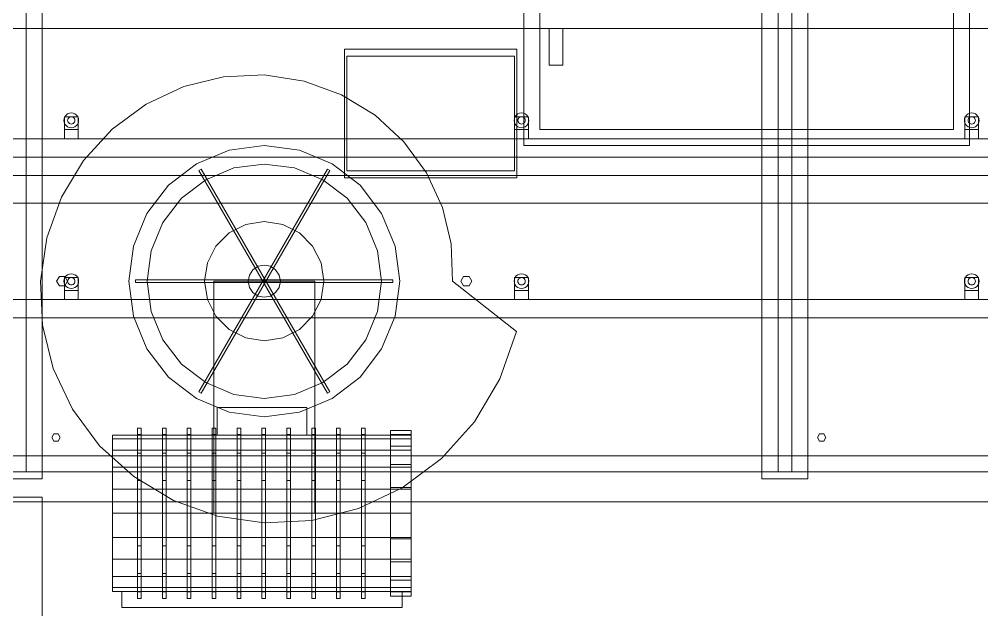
# Model space of a CAD drawing. Header units: millimetres. Extents: x -2500 to 58855, y -53268 to 6837.
# Drawn here: x 44384 to 46479, y 365 to 1650 of the extents above; entities that cross this region are included whole.
import ezdxf

# ---------------------------------------------------------------- set-up
doc = ezdxf.new("R2010")
doc.units = ezdxf.units.MM
doc.layers.add('lateral_secador', color=7, linetype='Continuous', lineweight=0)

msp = doc.modelspace()

# ---------------------------------------------------------------- linework, layer by layer
at = {"layer": 'lateral_secador'}
for p, q in [((44398.783, 2935), (44398.783, 665)), ((46035.449, 665), (46035.449, 2935)), ((46065.449, 2935), (46065.449, 665)), ((44433.783, 650), (44433.783, 2900)), ((46000.449, 2900), (46000.449, 650)), ((46100.449, 650), (46100.449, 2900)), ((45482.116, 2395), (45482.116, 1375)), ((46452.116, 1375), (46452.116, 2395)), ((45517.116, 2360), (45517.116, 1410)), ((46417.116, 1410), (46417.116, 2360)), ((38067.116, 1630), (57367.116, 1630)), ((45537.116, 1630), (45567.116, 1630)), ((45537.116, 1630), (45537.116, 1550)), ((45567.116, 1550), (45567.116, 1630)), ((45092.116, 1585), (45467.116, 1585)), ((45092.116, 1585), (45092.116, 1305)), ((45467.116, 1305), (45467.116, 1585)), ((45097.116, 1570), (45462.116, 1570)), ((45097.116, 1570), (45097.116, 1320)), ((45462.116, 1320), (45462.116, 1570)), ((45537.116, 1550), (45567.116, 1550)), ((44741.699, 1503.494), (44828.633, 1524.834)), ((44828.633, 1524.834), (44917.116, 1528.71)), ((44917.116, 1528.71), (45003.711, 1515.342)), ((45003.711, 1515.342), (45085.126, 1485.613)), ((44659.761, 1465.158), (44741.699, 1503.494)), ((45085.126, 1485.613), (45158.341, 1441.019)), ((44497.116, 1446), (44492.975, 1445.455)), ((44501.257, 1445.455), (44497.116, 1446)), ((44586.144, 1410.972), (44659.761, 1465.158)), ((45477.116, 1446), (45472.975, 1445.455)), ((45481.257, 1445.455), (45477.116, 1446)), ((46457.116, 1446), (46452.975, 1445.455)), ((46461.257, 1445.455), (46457.116, 1446)), ((44481.661, 1434.141), (44481.116, 1430)), ((44481.116, 1430), (44481.661, 1425.859)), ((44483.259, 1438), (44481.661, 1434.141)), ((44481.661, 1425.859), (44483.259, 1422)), ((44482.116, 1438), (44512.116, 1438)), ((44482.116, 1438), (44482.116, 1410)), ((44485.802, 1441.314), (44483.259, 1438)), ((44489.116, 1443.856), (44485.802, 1441.314)), ((44492.975, 1445.455), (44489.116, 1443.856)), ((44489.388, 1432.071), (44489.116, 1430)), ((44489.116, 1430), (44489.388, 1427.929)), ((44490.188, 1434), (44489.388, 1432.071)), ((44489.388, 1427.929), (44490.188, 1426)), ((44491.459, 1435.657), (44490.188, 1434)), ((44490.188, 1426), (44491.459, 1424.343)), ((44493.116, 1436.928), (44491.459, 1435.657)), ((44495.045, 1437.727), (44493.116, 1436.928)), ((44497.116, 1438), (44495.045, 1437.727)), ((44499.186, 1437.727), (44497.116, 1438)), ((44501.116, 1436.928), (44499.186, 1437.727)), ((44502.773, 1435.657), (44501.116, 1436.928)), ((44505.116, 1443.856), (44501.257, 1445.455)), ((44504.044, 1434), (44502.773, 1435.657)), ((44502.773, 1424.343), (44504.044, 1426)), ((44504.843, 1432.071), (44504.044, 1434)), ((44504.044, 1426), (44504.843, 1427.929)), ((44505.116, 1430), (44504.843, 1432.071)), ((44504.843, 1427.929), (44505.116, 1430)), ((44508.43, 1441.314), (44505.116, 1443.856)), ((44510.972, 1438), (44508.43, 1441.314)), ((44512.571, 1434.141), (44510.972, 1438)), ((44510.972, 1422), (44512.571, 1425.859)), ((44512.116, 1410), (44512.116, 1438)), ((44513.116, 1430), (44512.571, 1434.141)), ((44512.571, 1425.859), (44513.116, 1430)), ((45158.341, 1441.019), (45220.716, 1383.6)), ((45461.661, 1434.141), (45461.116, 1430)), ((45461.116, 1430), (45461.661, 1425.859)), ((45463.259, 1438), (45461.661, 1434.141)), ((45461.661, 1425.859), (45463.259, 1422)), ((45462.116, 1438), (45492.116, 1438)), ((45462.116, 1438), (45462.116, 1410)), ((45465.802, 1441.314), (45463.259, 1438)), ((45469.116, 1443.856), (45465.802, 1441.314)), ((45472.975, 1445.455), (45469.116, 1443.856)), ((45469.388, 1432.071), (45469.116, 1430)), ((45469.116, 1430), (45469.388, 1427.929)), ((45470.188, 1434), (45469.388, 1432.071)), ((45469.388, 1427.929), (45470.188, 1426)), ((45471.459, 1435.657), (45470.188, 1434)), ((45470.188, 1426), (45471.459, 1424.343)), ((45473.116, 1436.928), (45471.459, 1435.657)), ((45475.045, 1437.727), (45473.116, 1436.928)), ((45477.116, 1438), (45475.045, 1437.727)), ((45479.186, 1437.727), (45477.116, 1438)), ((45481.116, 1436.928), (45479.186, 1437.727)), ((45482.773, 1435.657), (45481.116, 1436.928)), ((45485.116, 1443.856), (45481.257, 1445.455)), ((45484.044, 1434), (45482.773, 1435.657)), ((45482.773, 1424.343), (45484.044, 1426)), ((45484.843, 1432.071), (45484.044, 1434)), ((45484.044, 1426), (45484.843, 1427.929)), ((45485.116, 1430), (45484.843, 1432.071)), ((45484.843, 1427.929), (45485.116, 1430)), ((45488.43, 1441.314), (45485.116, 1443.856)), ((45490.972, 1438), (45488.43, 1441.314)), ((45492.571, 1434.141), (45490.972, 1438)), ((45490.972, 1422), (45492.571, 1425.859)), ((45492.116, 1410), (45492.116, 1438)), ((45493.116, 1430), (45492.571, 1434.141)), ((45492.571, 1425.859), (45493.116, 1430)), ((46441.661, 1434.141), (46441.116, 1430)), ((46441.116, 1430), (46441.661, 1425.859)), ((46443.259, 1438), (46441.661, 1434.141)), ((46441.661, 1425.859), (46443.259, 1422)), ((46442.116, 1438), (46472.116, 1438)), ((46442.116, 1438), (46442.116, 1410)), ((46445.802, 1441.314), (46443.259, 1438)), ((46449.116, 1443.856), (46445.802, 1441.314)), ((46452.975, 1445.455), (46449.116, 1443.856)), ((46449.388, 1432.071), (46449.116, 1430)), ((46449.116, 1430), (46449.388, 1427.929)), ((46450.188, 1434), (46449.388, 1432.071)), ((46449.388, 1427.929), (46450.188, 1426)), ((46451.459, 1435.657), (46450.188, 1434)), ((46450.188, 1426), (46451.459, 1424.343)), ((46453.116, 1436.928), (46451.459, 1435.657)), ((46455.045, 1437.727), (46453.116, 1436.928)), ((46457.116, 1438), (46455.045, 1437.727)), ((46459.186, 1437.727), (46457.116, 1438)), ((46461.116, 1436.928), (46459.186, 1437.727)), ((46462.773, 1435.657), (46461.116, 1436.928)), ((46465.116, 1443.856), (46461.257, 1445.455)), ((46464.044, 1434), (46462.773, 1435.657)), ((46462.773, 1424.343), (46464.044, 1426)), ((46464.843, 1432.071), (46464.044, 1434)), ((46464.044, 1426), (46464.843, 1427.929)), ((46465.116, 1430), (46464.843, 1432.071)), ((46464.843, 1427.929), (46465.116, 1430)), ((46468.43, 1441.314), (46465.116, 1443.856)), ((46470.972, 1438), (46468.43, 1441.314)), ((46472.571, 1434.141), (46470.972, 1438)), ((46470.972, 1422), (46472.571, 1425.859)), ((46472.116, 1410), (46472.116, 1438)), ((46473.116, 1430), (46472.571, 1434.141)), ((46472.571, 1425.859), (46473.116, 1430)), ((44482.116, 1410), (44512.116, 1410)), ((44482.116, 1410), (44482.116, 1390)), ((44483.259, 1422), (44485.802, 1418.686)), ((44485.802, 1418.686), (44489.116, 1416.144)), ((44489.116, 1416.144), (44492.975, 1414.545)), ((44491.459, 1424.343), (44493.116, 1423.072)), ((44492.975, 1414.545), (44497.116, 1414)), ((44493.116, 1423.072), (44495.045, 1422.273)), ((44495.045, 1422.273), (44497.116, 1422)), ((44497.116, 1422), (44499.186, 1422.273)), ((44497.116, 1414), (44501.257, 1414.545)), ((44499.186, 1422.273), (44501.116, 1423.072)), ((44501.116, 1423.072), (44502.773, 1424.343)), ((44501.257, 1414.545), (44505.116, 1416.144)), ((44505.116, 1416.144), (44508.43, 1418.686)), ((44508.43, 1418.686), (44510.972, 1422)), ((44512.116, 1390), (44512.116, 1410)), ((44523.911, 1342.731), (44586.144, 1410.972)), ((45462.116, 1410), (45492.116, 1410)), ((45462.116, 1410), (45462.116, 1390)), ((45463.259, 1422), (45465.802, 1418.686)), ((45465.802, 1418.686), (45469.116, 1416.144)), ((45469.116, 1416.144), (45472.975, 1414.545)), ((45471.459, 1424.343), (45473.116, 1423.072)), ((45472.975, 1414.545), (45477.116, 1414)), ((45473.116, 1423.072), (45475.045, 1422.273)), ((45475.045, 1422.273), (45477.116, 1422)), ((45477.116, 1422), (45479.186, 1422.273)), ((45477.116, 1414), (45481.257, 1414.545)), ((45479.186, 1422.273), (45481.116, 1423.072)), ((45481.116, 1423.072), (45482.773, 1424.343)), ((45481.257, 1414.545), (45485.116, 1416.144)), ((45485.116, 1416.144), (45488.43, 1418.686)), ((45488.43, 1418.686), (45490.972, 1422)), ((45492.116, 1390), (45492.116, 1410)), ((45517.116, 1410), (46417.116, 1410)), ((46442.116, 1410), (46472.116, 1410)), ((46442.116, 1410), (46442.116, 1390)), ((46443.259, 1422), (46445.802, 1418.686)), ((46445.802, 1418.686), (46449.116, 1416.144)), ((46449.116, 1416.144), (46452.975, 1414.545)), ((46451.459, 1424.343), (46453.116, 1423.072)), ((46452.975, 1414.545), (46457.116, 1414)), ((46453.116, 1423.072), (46455.045, 1422.273)), ((46455.045, 1422.273), (46457.116, 1422)), ((46457.116, 1422), (46459.186, 1422.273)), ((46457.116, 1414), (46461.257, 1414.545)), ((46459.186, 1422.273), (46461.116, 1423.072)), ((46461.116, 1423.072), (46462.773, 1424.343)), ((46461.257, 1414.545), (46465.116, 1416.144)), ((46465.116, 1416.144), (46468.43, 1418.686)), ((46468.43, 1418.686), (46470.972, 1422)), ((46472.116, 1390), (46472.116, 1410)), ((38067.116, 1390), (57367.116, 1390)), ((44482.116, 1390), (44512.116, 1390)), ((45220.716, 1383.6), (45270.088, 1315.849)), ((45462.116, 1390), (45492.116, 1390)), ((46442.116, 1390), (46472.116, 1390)), ((44769.616, 1335.477), (44840.764, 1364.948)), ((44840.764, 1364.948), (44917.116, 1375)), ((44917.116, 1375), (44993.467, 1364.948)), ((44993.467, 1364.948), (45064.616, 1335.477)), ((45482.116, 1375), (46452.116, 1375)), ((38067.116, 1350), (57367.116, 1350)), ((44475.74, 1262.824), (44523.911, 1342.731)), ((44708.519, 1288.597), (44769.616, 1335.477)), ((44779.714, 1323.987), (44774.518, 1320.987)), ((44914.518, 1078.5), (44774.518, 1320.987)), ((44919.714, 1081.5), (44779.714, 1323.987)), ((44789.616, 1300.836), (44851.117, 1326.311)), ((44851.117, 1326.311), (44917.116, 1335)), ((44914.518, 1081.5), (45054.518, 1323.987)), ((44917.116, 1335), (44983.115, 1326.311)), ((44919.714, 1078.5), (45059.714, 1320.987)), ((44983.115, 1326.311), (45044.616, 1300.836)), ((45054.518, 1323.987), (45059.714, 1320.987)), ((45064.616, 1335.477), (45125.712, 1288.597)), ((45097.116, 1320), (45462.116, 1320)), ((37717.116, 1310), (57717.116, 1310)), ((44736.804, 1260.312), (44789.616, 1300.836)), ((45044.616, 1300.836), (45097.428, 1260.312)), ((45092.116, 1305), (45467.116, 1305)), ((45270.088, 1315.849), (45304.847, 1240.604)), ((44661.638, 1227.5), (44708.519, 1288.597)), ((45125.712, 1288.597), (45172.593, 1227.5)), ((44443.808, 1174.147), (44475.74, 1262.824)), ((44696.279, 1207.5), (44736.804, 1260.312)), ((45097.428, 1260.312), (45137.952, 1207.5)), ((37717.116, 1250), (57717.116, 1250)), ((45304.847, 1240.604), (45323.984, 1160.931)), ((44632.168, 1156.352), (44661.638, 1227.5)), ((45172.593, 1227.5), (45202.064, 1156.352)), ((44670.805, 1145.999), (44696.279, 1207.5)), ((44840.704, 1185.172), (44876.944, 1203.637)), ((44876.944, 1203.637), (44917.116, 1210)), ((44917.116, 1210), (44957.288, 1203.637)), ((44957.288, 1203.637), (44993.528, 1185.172)), ((45137.952, 1207.5), (45163.427, 1145.999)), ((44429.696, 1080), (44443.808, 1174.147)), ((44811.944, 1156.412), (44840.704, 1185.172)), ((44993.528, 1185.172), (45022.288, 1156.412)), ((44622.116, 1080), (44632.168, 1156.352)), ((44793.479, 1120.172), (44811.944, 1156.412)), ((45022.288, 1156.412), (45040.753, 1120.172)), ((45202.064, 1156.352), (45212.116, 1080)), ((45323.984, 1160.931), (45327.116, 1080)), ((44662.116, 1080), (44670.805, 1145.999)), ((45163.427, 1145.999), (45172.116, 1080)), ((44787.116, 1080), (44793.479, 1120.172)), ((44892.367, 1104.749), (44903.722, 1112.336)), ((44903.722, 1112.336), (44917.116, 1115)), ((44917.116, 1115), (44930.51, 1112.336)), ((44930.51, 1112.336), (44941.865, 1104.749)), ((45040.753, 1120.172), (45047.116, 1080)), ((44465.116, 1080), (44471.116, 1090.392)), ((44471.116, 1090.392), (44483.116, 1090.392)), ((44483.116, 1090.392), (44489.116, 1080)), ((44485.802, 1091.314), (44483.259, 1088)), ((44489.116, 1093.856), (44485.802, 1091.314)), ((44492.975, 1095.455), (44489.116, 1093.856)), ((44497.116, 1096), (44492.975, 1095.455)), ((44501.257, 1095.455), (44497.116, 1096)), ((44505.116, 1093.856), (44501.257, 1095.455)), ((44508.43, 1091.314), (44505.116, 1093.856)), ((44510.972, 1088), (44508.43, 1091.314)), ((44882.116, 1080), (44884.78, 1093.394)), ((44884.78, 1093.394), (44892.367, 1104.749)), ((44941.865, 1104.749), (44949.452, 1093.394)), ((44949.452, 1093.394), (44952.116, 1080)), ((45345.116, 1080), (45351.116, 1090.392)), ((45351.116, 1090.392), (45363.116, 1090.392)), ((45363.116, 1090.392), (45369.116, 1080)), ((45465.802, 1091.314), (45463.259, 1088)), ((45469.116, 1093.856), (45465.802, 1091.314)), ((45472.975, 1095.455), (45469.116, 1093.856)), ((45477.116, 1096), (45472.975, 1095.455)), ((45481.257, 1095.455), (45477.116, 1096)), ((45485.116, 1093.856), (45481.257, 1095.455)), ((45488.43, 1091.314), (45485.116, 1093.856)), ((45490.972, 1088), (45488.43, 1091.314)), ((46445.802, 1091.314), (46443.259, 1088)), ((46449.116, 1093.856), (46445.802, 1091.314)), ((46452.975, 1095.455), (46449.116, 1093.856)), ((46457.116, 1096), (46452.975, 1095.455)), ((46461.257, 1095.455), (46457.116, 1096)), ((46465.116, 1093.856), (46461.257, 1095.455)), ((46468.43, 1091.314), (46465.116, 1093.856)), ((46470.972, 1088), (46468.43, 1091.314)), ((44434.316, 983.965), (44429.696, 1080)), ((44471.116, 1069.608), (44465.116, 1080)), ((44483.116, 1069.608), (44471.116, 1069.608)), ((44481.661, 1084.141), (44481.116, 1080)), ((44481.116, 1080), (44481.661, 1075.859)), ((44483.259, 1088), (44481.661, 1084.141)), ((44481.661, 1075.859), (44483.259, 1072)), ((44482.116, 1088), (44512.116, 1088)), ((44482.116, 1088), (44482.116, 1060)), ((44489.116, 1080), (44483.116, 1069.608)), ((44483.259, 1072), (44485.802, 1068.686)), ((44485.802, 1068.686), (44489.116, 1066.144)), ((44489.388, 1082.071), (44489.116, 1080)), ((44489.116, 1080), (44489.388, 1077.929)), ((44490.188, 1084), (44489.388, 1082.071)), ((44489.388, 1077.929), (44490.188, 1076)), ((44491.459, 1085.657), (44490.188, 1084)), ((44490.188, 1076), (44491.459, 1074.343)), ((44493.116, 1086.928), (44491.459, 1085.657)), ((44491.459, 1074.343), (44493.116, 1073.072)), ((44495.045, 1087.727), (44493.116, 1086.928)), ((44493.116, 1073.072), (44495.045, 1072.273)), ((44497.116, 1088), (44495.045, 1087.727)), ((44495.045, 1072.273), (44497.116, 1072)), ((44499.186, 1087.727), (44497.116, 1088)), ((44497.116, 1072), (44499.186, 1072.273)), ((44501.116, 1086.928), (44499.186, 1087.727)), ((44499.186, 1072.273), (44501.116, 1073.072)), ((44502.773, 1085.657), (44501.116, 1086.928)), ((44501.116, 1073.072), (44502.773, 1074.343)), ((44504.044, 1084), (44502.773, 1085.657)), ((44502.773, 1074.343), (44504.044, 1076)), ((44504.843, 1082.071), (44504.044, 1084)), ((44504.044, 1076), (44504.843, 1077.929)), ((44505.116, 1080), (44504.843, 1082.071)), ((44504.843, 1077.929), (44505.116, 1080)), ((44505.116, 1066.144), (44508.43, 1068.686)), ((44508.43, 1068.686), (44510.972, 1072)), ((44512.571, 1084.141), (44510.972, 1088)), ((44510.972, 1072), (44512.571, 1075.859)), ((44512.116, 1060), (44512.116, 1088)), ((44513.116, 1080), (44512.571, 1084.141)), ((44512.571, 1075.859), (44513.116, 1080)), ((44632.168, 1003.648), (44622.116, 1080)), ((44637.116, 1083), (44637.116, 1077)), ((44917.116, 1083), (44637.116, 1083)), ((44917.116, 1077), (44637.116, 1077)), ((44670.805, 1014.001), (44662.116, 1080)), ((44914.518, 1081.5), (44774.518, 839.013)), ((44919.714, 1078.5), (44779.714, 836.013)), ((44793.479, 1039.828), (44787.116, 1080)), ((45027.116, 1080), (44807.116, 1080)), ((44807.116, 575), (44807.116, 1080)), ((44884.78, 1066.606), (44882.116, 1080)), ((44914.518, 1081.5), (44919.714, 1078.5)), ((44919.714, 1081.5), (44914.518, 1078.5)), ((44914.518, 1078.5), (45054.518, 836.013)), ((44917.116, 1083), (44917.116, 1077)), ((44917.116, 1083), (45197.116, 1083)), ((44917.116, 1077), (45197.116, 1077)), ((44919.714, 1081.5), (45059.714, 839.013)), ((44952.116, 1080), (44949.452, 1066.606)), ((45027.116, 1080), (45027.116, 575)), ((45047.116, 1080), (45040.753, 1039.828)), ((45172.116, 1080), (45163.427, 1014.001)), ((45197.116, 1083), (45197.116, 1077)), ((45212.116, 1080), (45202.064, 1003.648)), ((45327.116, 1080), (45466.356, 970.749)), ((45351.116, 1069.608), (45345.116, 1080)), ((45363.116, 1069.608), (45351.116, 1069.608)), ((45369.116, 1080), (45363.116, 1069.608)), ((45461.661, 1084.141), (45461.116, 1080)), ((45461.116, 1080), (45461.661, 1075.859)), ((45463.259, 1088), (45461.661, 1084.141)), ((45461.661, 1075.859), (45463.259, 1072)), ((45462.116, 1088), (45492.116, 1088)), ((45462.116, 1088), (45462.116, 1060)), ((45463.259, 1072), (45465.802, 1068.686)), ((45465.802, 1068.686), (45469.116, 1066.144)), ((45469.388, 1082.071), (45469.116, 1080)), ((45469.116, 1080), (45469.388, 1077.929)), ((45470.188, 1084), (45469.388, 1082.071)), ((45469.388, 1077.929), (45470.188, 1076)), ((45471.459, 1085.657), (45470.188, 1084)), ((45470.188, 1076), (45471.459, 1074.343)), ((45473.116, 1086.928), (45471.459, 1085.657)), ((45471.459, 1074.343), (45473.116, 1073.072)), ((45475.045, 1087.727), (45473.116, 1086.928)), ((45473.116, 1073.072), (45475.045, 1072.273)), ((45477.116, 1088), (45475.045, 1087.727)), ((45475.045, 1072.273), (45477.116, 1072)), ((45479.186, 1087.727), (45477.116, 1088)), ((45477.116, 1072), (45479.186, 1072.273)), ((45481.116, 1086.928), (45479.186, 1087.727)), ((45479.186, 1072.273), (45481.116, 1073.072)), ((45482.773, 1085.657), (45481.116, 1086.928)), ((45481.116, 1073.072), (45482.773, 1074.343)), ((45484.044, 1084), (45482.773, 1085.657)), ((45482.773, 1074.343), (45484.044, 1076)), ((45484.843, 1082.071), (45484.044, 1084)), ((45484.044, 1076), (45484.843, 1077.929)), ((45485.116, 1080), (45484.843, 1082.071)), ((45484.843, 1077.929), (45485.116, 1080)), ((45485.116, 1066.144), (45488.43, 1068.686)), ((45488.43, 1068.686), (45490.972, 1072)), ((45492.571, 1084.141), (45490.972, 1088)), ((45490.972, 1072), (45492.571, 1075.859)), ((45492.116, 1060), (45492.116, 1088)), ((45493.116, 1080), (45492.571, 1084.141)), ((45492.571, 1075.859), (45493.116, 1080)), ((46441.661, 1084.141), (46441.116, 1080)), ((46441.116, 1080), (46441.661, 1075.859)), ((46443.259, 1088), (46441.661, 1084.141)), ((46441.661, 1075.859), (46443.259, 1072)), ((46442.116, 1088), (46472.116, 1088)), ((46442.116, 1088), (46442.116, 1060)), ((46443.259, 1072), (46445.802, 1068.686)), ((46445.802, 1068.686), (46449.116, 1066.144)), ((46449.388, 1082.071), (46449.116, 1080)), ((46449.116, 1080), (46449.388, 1077.929)), ((46450.188, 1084), (46449.388, 1082.071)), ((46449.388, 1077.929), (46450.188, 1076)), ((46451.459, 1085.657), (46450.188, 1084)), ((46450.188, 1076), (46451.459, 1074.343)), ((46453.116, 1086.928), (46451.459, 1085.657)), ((46451.459, 1074.343), (46453.116, 1073.072)), ((46455.045, 1087.727), (46453.116, 1086.928)), ((46453.116, 1073.072), (46455.045, 1072.273)), ((46457.116, 1088), (46455.045, 1087.727)), ((46455.045, 1072.273), (46457.116, 1072)), ((46459.186, 1087.727), (46457.116, 1088)), ((46457.116, 1072), (46459.186, 1072.273)), ((46461.116, 1086.928), (46459.186, 1087.727)), ((46459.186, 1072.273), (46461.116, 1073.072)), ((46462.773, 1085.657), (46461.116, 1086.928)), ((46461.116, 1073.072), (46462.773, 1074.343)), ((46464.044, 1084), (46462.773, 1085.657)), ((46462.773, 1074.343), (46464.044, 1076)), ((46464.843, 1082.071), (46464.044, 1084)), ((46464.044, 1076), (46464.843, 1077.929)), ((46465.116, 1080), (46464.843, 1082.071)), ((46464.843, 1077.929), (46465.116, 1080)), ((46465.116, 1066.144), (46468.43, 1068.686)), ((46468.43, 1068.686), (46470.972, 1072)), ((46472.571, 1084.141), (46470.972, 1088)), ((46470.972, 1072), (46472.571, 1075.859)), ((46472.116, 1060), (46472.116, 1088)), ((46473.116, 1080), (46472.571, 1084.141)), ((46472.571, 1075.859), (46473.116, 1080)), ((44482.116, 1060), (44512.116, 1060)), ((44482.116, 1060), (44482.116, 1040)), ((44489.116, 1066.144), (44492.975, 1064.545)), ((44492.975, 1064.545), (44497.116, 1064)), ((44497.116, 1064), (44501.257, 1064.545)), ((44501.257, 1064.545), (44505.116, 1066.144)), ((44512.116, 1040), (44512.116, 1060)), ((44892.367, 1055.251), (44884.78, 1066.606)), ((44903.722, 1047.664), (44892.367, 1055.251)), ((44917.116, 1045), (44903.722, 1047.664)), ((44930.51, 1047.664), (44917.116, 1045)), ((44941.865, 1055.251), (44930.51, 1047.664)), ((44949.452, 1066.606), (44941.865, 1055.251)), ((45462.116, 1060), (45492.116, 1060)), ((45462.116, 1060), (45462.116, 1040)), ((45469.116, 1066.144), (45472.975, 1064.545)), ((45472.975, 1064.545), (45477.116, 1064)), ((45477.116, 1064), (45481.257, 1064.545)), ((45481.257, 1064.545), (45485.116, 1066.144)), ((45492.116, 1040), (45492.116, 1060)), ((46442.116, 1060), (46472.116, 1060)), ((46442.116, 1060), (46442.116, 1040)), ((46449.116, 1066.144), (46452.975, 1064.545)), ((46452.975, 1064.545), (46457.116, 1064)), ((46457.116, 1064), (46461.257, 1064.545)), ((46461.257, 1064.545), (46465.116, 1066.144)), ((46472.116, 1040), (46472.116, 1060)), ((38067.116, 1040), (57367.116, 1040)), ((44482.116, 1040), (44512.116, 1040)), ((44811.944, 1003.588), (44793.479, 1039.828)), ((45040.753, 1039.828), (45022.288, 1003.588)), ((45462.116, 1040), (45492.116, 1040)), ((46442.116, 1040), (46472.116, 1040)), ((44696.279, 952.5), (44670.805, 1014.001)), ((45163.427, 1014.001), (45137.952, 952.5)), ((38067.116, 1000), (57367.116, 1000)), ((44661.638, 932.5), (44632.168, 1003.648)), ((44840.704, 974.828), (44811.944, 1003.588)), ((45022.288, 1003.588), (44993.528, 974.828)), ((45202.064, 1003.648), (45172.593, 932.5)), ((44457.858, 889.769), (44434.316, 983.965)), ((44876.944, 956.363), (44840.704, 974.828)), ((44993.528, 974.828), (44957.288, 956.363)), ((45466.356, 970.749), (45430.018, 867.549)), ((44736.804, 899.688), (44696.279, 952.5)), ((44917.116, 950), (44876.944, 956.363)), ((44957.288, 956.363), (44917.116, 950)), ((45137.952, 952.5), (45097.428, 899.688)), ((44708.519, 871.403), (44661.638, 932.5)), ((45172.593, 932.5), (45125.712, 871.403)), ((44499.772, 801.14), (44457.858, 889.769)), ((44789.616, 859.164), (44736.804, 899.688)), ((45097.428, 899.688), (45044.616, 859.164)), ((44769.616, 824.523), (44708.519, 871.403)), ((44851.117, 833.689), (44789.616, 859.164)), ((45044.616, 859.164), (44983.115, 833.689)), ((45125.712, 871.403), (45064.616, 824.523)), ((45430.018, 867.549), (45374.692, 774.257)), ((44774.518, 839.013), (44779.714, 836.013)), ((45059.714, 839.013), (45054.518, 836.013)), ((44840.764, 795.052), (44769.616, 824.523)), ((44917.116, 825), (44851.117, 833.689)), ((44983.115, 833.689), (44917.116, 825)), ((45064.616, 824.523), (44993.467, 795.052)), ((44558.772, 721.657), (44499.772, 801.14)), ((44814.616, 805), (45009.616, 805)), ((44814.616, 805), (44814.616, 745)), ((45009.616, 745), (45009.616, 805)), ((44917.116, 785), (44840.764, 795.052)), ((44993.467, 795.052), (44917.116, 785)), ((44641.283, 746.195), (44641.283, 760.3)), ((44641.283, 760.3), (44649.283, 760.3)), ((44649.283, 746.195), (44649.283, 760.3)), ((44695.449, 746.195), (44695.449, 760.3)), ((44695.449, 760.3), (44703.449, 760.3)), ((44703.449, 746.195), (44703.449, 760.3)), ((44749.616, 746.195), (44749.616, 760.3)), ((44749.616, 760.3), (44757.616, 760.3)), ((44757.616, 746.195), (44757.616, 760.3)), ((44803.783, 746.195), (44803.783, 760.3)), ((44803.783, 760.3), (44811.783, 760.3)), ((44811.783, 746.195), (44811.783, 760.3)), ((44857.949, 746.195), (44857.949, 760.3)), ((44857.949, 760.3), (44865.949, 760.3)), ((44865.949, 746.195), (44865.949, 760.3)), ((44912.116, 746.195), (44912.116, 760.3)), ((44912.116, 760.3), (44920.116, 760.3)), ((44920.116, 746.195), (44920.116, 760.3)), ((44966.283, 746.195), (44966.283, 760.3)), ((44966.283, 760.3), (44974.283, 760.3)), ((44974.283, 746.195), (44974.283, 760.3)), ((45020.449, 746.195), (45020.449, 760.3)), ((45020.449, 760.3), (45028.449, 760.3)), ((45028.449, 746.195), (45028.449, 760.3)), ((45074.616, 746.195), (45074.616, 760.3)), ((45074.616, 760.3), (45082.616, 760.3)), ((45082.616, 746.195), (45082.616, 760.3)), ((45128.783, 746.195), (45128.783, 760.3)), ((45128.783, 760.3), (45136.783, 760.3)), ((45136.783, 746.195), (45136.783, 760.3)), ((45192.116, 746.38), (45192.116, 755.2)), ((45192.116, 755.2), (45237.116, 755.2)), ((45237.116, 746.38), (45237.116, 755.2)), ((45374.692, 774.257), (45302.831, 694.285)), ((44454.783, 740), (44459.283, 747.794)), ((44459.283, 732.206), (44454.783, 740)), ((44459.283, 747.794), (44468.283, 747.794)), ((44468.283, 747.794), (44472.783, 740)), ((44472.783, 740), (44468.283, 732.206)), ((44587.116, 736.68), (44587.116, 745)), ((44587.116, 745), (45237.116, 745)), ((44587.116, 712.533), (44587.116, 736.68)), ((44587.116, 736.68), (45237.116, 736.68)), ((44641.283, 706.027), (44641.283, 746.195)), ((44641.283, 746.195), (44649.283, 746.195)), ((44649.283, 706.027), (44649.283, 746.195)), ((44695.449, 706.027), (44695.449, 746.195)), ((44695.449, 746.195), (44703.449, 746.195)), ((44703.449, 706.027), (44703.449, 746.195)), ((44749.616, 706.027), (44749.616, 746.195)), ((44749.616, 746.195), (44757.616, 746.195)), ((44757.616, 706.027), (44757.616, 746.195)), ((44803.783, 706.027), (44803.783, 746.195)), ((44803.783, 746.195), (44811.783, 746.195)), ((44811.783, 706.027), (44811.783, 746.195)), ((44814.616, 745), (45009.616, 745)), ((44857.949, 706.027), (44857.949, 746.195)), ((44857.949, 746.195), (44865.949, 746.195)), ((44865.949, 706.027), (44865.949, 746.195)), ((44912.116, 706.027), (44912.116, 746.195)), ((44912.116, 746.195), (44920.116, 746.195)), ((44920.116, 706.027), (44920.116, 746.195)), ((44966.283, 706.027), (44966.283, 746.195)), ((44966.283, 746.195), (44974.283, 746.195)), ((44974.283, 706.027), (44974.283, 746.195)), ((45020.449, 706.027), (45020.449, 746.195)), ((45020.449, 746.195), (45028.449, 746.195)), ((45028.449, 706.027), (45028.449, 746.195)), ((45074.616, 706.027), (45074.616, 746.195)), ((45074.616, 746.195), (45082.616, 746.195)), ((45082.616, 706.027), (45082.616, 746.195)), ((45128.783, 706.027), (45128.783, 746.195)), ((45128.783, 746.195), (45136.783, 746.195)), ((45136.783, 706.027), (45136.783, 746.195)), ((45192.116, 720.785), (45192.116, 746.38)), ((45192.116, 746.38), (45237.116, 746.38)), ((45237.116, 720.785), (45237.116, 746.38)), ((45237.116, 736.68), (45237.116, 745)), ((45237.116, 712.533), (45237.116, 736.68)), ((46121.449, 740), (46125.949, 747.794)), ((46125.949, 732.206), (46121.449, 740)), ((46125.949, 747.794), (46134.949, 747.794)), ((46134.949, 747.794), (46139.449, 740)), ((46139.449, 740), (46134.949, 732.206)), ((44468.283, 732.206), (44459.283, 732.206)), ((44632.879, 654.609), (44558.772, 721.657)), ((44587.116, 674.923), (44587.116, 712.533)), ((44587.116, 712.533), (45237.116, 712.533)), ((45192.116, 680.919), (45192.116, 720.785)), ((45192.116, 720.785), (45237.116, 720.785)), ((45237.116, 680.919), (45237.116, 720.785)), ((45237.116, 674.923), (45237.116, 712.533)), ((46134.949, 732.206), (46125.949, 732.206)), ((37717.116, 700), (57717.116, 700)), ((44641.283, 645.911), (44641.283, 706.027)), ((44641.283, 706.027), (44649.283, 706.027)), ((44649.283, 645.911), (44649.283, 706.027)), ((44695.449, 645.911), (44695.449, 706.027)), ((44695.449, 706.027), (44703.449, 706.027)), ((44703.449, 645.911), (44703.449, 706.027)), ((44749.616, 645.911), (44749.616, 706.027)), ((44749.616, 706.027), (44757.616, 706.027)), ((44757.616, 645.911), (44757.616, 706.027)), ((44803.783, 645.911), (44803.783, 706.027)), ((44803.783, 706.027), (44811.783, 706.027)), ((44811.783, 645.911), (44811.783, 706.027)), ((44857.949, 645.911), (44857.949, 706.027)), ((44857.949, 706.027), (44865.949, 706.027)), ((44865.949, 645.911), (44865.949, 706.027)), ((44912.116, 645.911), (44912.116, 706.027)), ((44912.116, 706.027), (44920.116, 706.027)), ((44920.116, 645.911), (44920.116, 706.027)), ((44966.283, 645.911), (44966.283, 706.027)), ((44966.283, 706.027), (44974.283, 706.027)), ((44974.283, 645.911), (44974.283, 706.027)), ((45020.449, 645.911), (45020.449, 706.027)), ((45020.449, 706.027), (45028.449, 706.027)), ((45028.449, 645.911), (45028.449, 706.027)), ((45074.616, 645.911), (45074.616, 706.027)), ((45074.616, 706.027), (45082.616, 706.027)), ((45082.616, 645.911), (45082.616, 706.027)), ((45128.783, 645.911), (45128.783, 706.027)), ((45128.783, 706.027), (45136.783, 706.027)), ((45136.783, 645.911), (45136.783, 706.027)), ((45302.831, 694.285), (45217.482, 630.47)), ((44587.116, 627.533), (44587.116, 674.923)), ((44587.116, 674.923), (45237.116, 674.923)), ((45192.116, 630.685), (45192.116, 680.919)), ((45192.116, 680.919), (45237.116, 680.919)), ((45237.116, 630.685), (45237.116, 680.919)), ((45237.116, 627.533), (45237.116, 674.923)), ((37717.116, 665), (57467.116, 665)), ((44333.783, 650), (44433.783, 650)), ((44398.783, 665), (46035.449, 665)), ((44719.478, 602.861), (44632.879, 654.609)), ((46000.449, 650), (46100.449, 650)), ((46065.449, 665), (47702.116, 665)), ((44641.283, 575), (44641.283, 645.911)), ((44641.283, 645.911), (44649.283, 645.911)), ((44649.283, 575), (44649.283, 645.911)), ((44695.449, 575), (44695.449, 645.911)), ((44695.449, 645.911), (44703.449, 645.911)), ((44703.449, 575), (44703.449, 645.911)), ((44749.616, 575), (44749.616, 645.911)), ((44749.616, 645.911), (44757.616, 645.911)), ((44757.616, 575), (44757.616, 645.911)), ((44803.783, 575), (44803.783, 645.911)), ((44803.783, 645.911), (44811.783, 645.911)), ((44811.783, 575), (44811.783, 645.911)), ((44857.949, 575), (44857.949, 645.911)), ((44857.949, 645.911), (44865.949, 645.911)), ((44865.949, 575), (44865.949, 645.911)), ((44912.116, 575), (44912.116, 645.911)), ((44912.116, 645.911), (44920.116, 645.911)), ((44920.116, 575), (44920.116, 645.911)), ((44966.283, 575), (44966.283, 645.911)), ((44966.283, 645.911), (44974.283, 645.911)), ((44974.283, 575), (44974.283, 645.911)), ((45020.449, 575), (45020.449, 645.911)), ((45020.449, 645.911), (45028.449, 645.911)), ((45028.449, 575), (45028.449, 645.911)), ((45074.616, 575), (45074.616, 645.911)), ((45074.616, 645.911), (45082.616, 645.911)), ((45082.616, 575), (45082.616, 645.911)), ((45217.482, 630.47), (45122.16, 584.979)), ((45128.783, 575), (45128.783, 645.911)), ((45128.783, 645.911), (45136.783, 645.911)), ((45136.783, 575), (45136.783, 645.911)), ((45192.116, 575), (45192.116, 630.685)), ((45192.116, 630.685), (45237.116, 630.685)), ((45237.116, 575), (45237.116, 630.685)), ((44333.783, 610), (44433.783, 610)), ((44433.783, 20), (44433.783, 610)), ((44587.116, 575), (44587.116, 627.533)), ((44587.116, 627.533), (45237.116, 627.533)), ((45237.116, 575), (45237.116, 627.533)), ((37717.116, 600), (57467.116, 600)), ((37717.116, 600), (57717.116, 600)), ((44815.417, 568.726), (44719.478, 602.861)), ((44587.116, 522.467), (44587.116, 575)), ((45237.116, 575), (44587.116, 575)), ((44641.283, 504.089), (44641.283, 575)), ((44649.283, 575), (44641.283, 575)), ((44649.283, 575), (44649.283, 504.089)), ((44695.449, 504.089), (44695.449, 575)), ((44703.449, 575), (44695.449, 575)), ((44703.449, 575), (44703.449, 504.089)), ((44749.616, 504.089), (44749.616, 575)), ((44757.616, 575), (44749.616, 575)), ((44757.616, 575), (44757.616, 504.089)), ((44803.783, 504.089), (44803.783, 575)), ((44811.783, 575), (44803.783, 575)), ((45027.116, 575), (44807.116, 575)), ((44811.783, 575), (44811.783, 504.089)), ((44917.116, 553.871), (44815.417, 568.726)), ((44857.949, 504.089), (44857.949, 575)), ((44865.949, 575), (44857.949, 575)), ((44865.949, 575), (44865.949, 504.089)), ((44912.116, 504.089), (44912.116, 575)), ((44920.116, 575), (44912.116, 575)), ((44920.116, 575), (44920.116, 504.089)), ((44966.283, 504.089), (44966.283, 575)), ((44974.283, 575), (44966.283, 575)), ((44974.283, 575), (44974.283, 504.089)), ((45020.449, 504.089), (45020.449, 575)), ((45028.449, 575), (45020.449, 575)), ((45122.16, 584.979), (45020.703, 559.235)), ((45028.449, 575), (45028.449, 504.089)), ((45074.616, 504.089), (45074.616, 575)), ((45082.616, 575), (45074.616, 575)), ((45082.616, 575), (45082.616, 504.089)), ((45128.783, 504.089), (45128.783, 575)), ((45136.783, 575), (45128.783, 575)), ((45136.783, 575), (45136.783, 504.089)), ((45192.116, 519.315), (45192.116, 575)), ((45237.116, 575), (45192.116, 575)), ((45237.116, 575), (45237.116, 522.467)), ((45237.116, 575), (45237.116, 519.315)), ((45020.703, 559.235), (44917.116, 553.871)), ((44587.116, 522.467), (44587.116, 475.077)), ((44587.116, 522.467), (45237.116, 522.467)), ((44641.283, 504.089), (44641.283, 443.973)), ((44641.283, 504.089), (44649.283, 504.089)), ((44649.283, 504.089), (44649.283, 443.973)), ((44695.449, 504.089), (44695.449, 443.973)), ((44695.449, 504.089), (44703.449, 504.089)), ((44703.449, 504.089), (44703.449, 443.973)), ((44749.616, 504.089), (44749.616, 443.973)), ((44749.616, 504.089), (44757.616, 504.089)), ((44757.616, 504.089), (44757.616, 443.973)), ((44803.783, 504.089), (44803.783, 443.973)), ((44803.783, 504.089), (44811.783, 504.089)), ((44811.783, 504.089), (44811.783, 443.973)), ((44857.949, 504.089), (44857.949, 443.973)), ((44857.949, 504.089), (44865.949, 504.089)), ((44865.949, 504.089), (44865.949, 443.973)), ((44912.116, 504.089), (44912.116, 443.973)), ((44912.116, 504.089), (44920.116, 504.089)), ((44920.116, 504.089), (44920.116, 443.973)), ((44966.283, 504.089), (44966.283, 443.973)), ((44966.283, 504.089), (44974.283, 504.089)), ((44974.283, 504.089), (44974.283, 443.973)), ((45020.449, 504.089), (45020.449, 443.973)), ((45020.449, 504.089), (45028.449, 504.089)), ((45028.449, 504.089), (45028.449, 443.973)), ((45074.616, 504.089), (45074.616, 443.973)), ((45074.616, 504.089), (45082.616, 504.089)), ((45082.616, 504.089), (45082.616, 443.973)), ((45128.783, 504.089), (45128.783, 443.973)), ((45128.783, 504.089), (45136.783, 504.089)), ((45136.783, 504.089), (45136.783, 443.973)), ((45192.116, 519.315), (45192.116, 469.081)), ((45192.116, 519.315), (45237.116, 519.315)), ((45237.116, 522.467), (45237.116, 475.077)), ((45237.116, 519.315), (45237.116, 469.081)), ((44587.116, 475.077), (44587.116, 437.467)), ((44587.116, 475.077), (45237.116, 475.077)), ((45192.116, 469.081), (45192.116, 429.215)), ((45192.116, 469.081), (45237.116, 469.081)), ((45237.116, 475.077), (45237.116, 437.467)), ((45237.116, 469.081), (45237.116, 429.215)), ((44641.283, 443.973), (44641.283, 403.805)), ((44641.283, 443.973), (44649.283, 443.973)), ((44649.283, 443.973), (44649.283, 403.805)), ((44695.449, 443.973), (44695.449, 403.805)), ((44695.449, 443.973), (44703.449, 443.973)), ((44703.449, 443.973), (44703.449, 403.805)), ((44749.616, 443.973), (44749.616, 403.805)), ((44749.616, 443.973), (44757.616, 443.973)), ((44757.616, 443.973), (44757.616, 403.805)), ((44803.783, 443.973), (44803.783, 403.805)), ((44803.783, 443.973), (44811.783, 443.973)), ((44811.783, 443.973), (44811.783, 403.805)), ((44857.949, 443.973), (44857.949, 403.805)), ((44857.949, 443.973), (44865.949, 443.973)), ((44865.949, 443.973), (44865.949, 403.805)), ((44912.116, 443.973), (44912.116, 403.805)), ((44912.116, 443.973), (44920.116, 443.973)), ((44920.116, 443.973), (44920.116, 403.805)), ((44966.283, 443.973), (44966.283, 403.805)), ((44966.283, 443.973), (44974.283, 443.973)), ((44974.283, 443.973), (44974.283, 403.805)), ((45020.449, 443.973), (45020.449, 403.805)), ((45020.449, 443.973), (45028.449, 443.973)), ((45028.449, 443.973), (45028.449, 403.805)), ((45074.616, 443.973), (45074.616, 403.805)), ((45074.616, 443.973), (45082.616, 443.973)), ((45082.616, 443.973), (45082.616, 403.805)), ((45128.783, 443.973), (45128.783, 403.805)), ((45128.783, 443.973), (45136.783, 443.973)), ((45136.783, 443.973), (45136.783, 403.805)), ((44587.116, 437.467), (44587.116, 413.32)), ((44587.116, 437.467), (45237.116, 437.467)), ((45192.116, 429.215), (45192.116, 403.62)), ((45192.116, 429.215), (45237.116, 429.215)), ((45237.116, 437.467), (45237.116, 413.32)), ((45237.116, 429.215), (45237.116, 403.62)), ((44587.116, 413.32), (44587.116, 405)), ((44587.116, 413.32), (45237.116, 413.32)), ((44587.116, 405), (45237.116, 405)), ((44607.116, 405), (45217.116, 405)), ((44607.116, 405), (44607.116, 370)), ((44641.283, 403.805), (44641.283, 389.7)), ((44641.283, 403.805), (44649.283, 403.805)), ((44649.283, 403.805), (44649.283, 389.7)), ((44695.449, 403.805), (44695.449, 389.7)), ((44695.449, 403.805), (44703.449, 403.805)), ((44703.449, 403.805), (44703.449, 389.7)), ((44749.616, 403.805), (44749.616, 389.7)), ((44749.616, 403.805), (44757.616, 403.805)), ((44757.616, 403.805), (44757.616, 389.7)), ((44803.783, 403.805), (44803.783, 389.7)), ((44803.783, 403.805), (44811.783, 403.805)), ((44811.783, 403.805), (44811.783, 389.7)), ((44857.949, 403.805), (44857.949, 389.7)), ((44857.949, 403.805), (44865.949, 403.805)), ((44865.949, 403.805), (44865.949, 389.7)), ((44912.116, 403.805), (44912.116, 389.7)), ((44912.116, 403.805), (44920.116, 403.805)), ((44920.116, 403.805), (44920.116, 389.7)), ((44966.283, 403.805), (44966.283, 389.7)), ((44966.283, 403.805), (44974.283, 403.805)), ((44974.283, 403.805), (44974.283, 389.7)), ((45020.449, 403.805), (45020.449, 389.7)), ((45020.449, 403.805), (45028.449, 403.805)), ((45028.449, 403.805), (45028.449, 389.7)), ((45074.616, 403.805), (45074.616, 389.7)), ((45074.616, 403.805), (45082.616, 403.805)), ((45082.616, 403.805), (45082.616, 389.7)), ((45128.783, 403.805), (45128.783, 389.7)), ((45128.783, 403.805), (45136.783, 403.805)), ((45136.783, 403.805), (45136.783, 389.7)), ((45192.116, 403.62), (45192.116, 394.8)), ((45192.116, 403.62), (45237.116, 403.62)), ((45217.116, 370), (45217.116, 405)), ((45237.116, 413.32), (45237.116, 405)), ((45237.116, 403.62), (45237.116, 394.8)), ((44641.283, 389.7), (44649.283, 389.7)), ((44695.449, 389.7), (44703.449, 389.7)), ((44749.616, 389.7), (44757.616, 389.7)), ((44803.783, 389.7), (44811.783, 389.7)), ((44857.949, 389.7), (44865.949, 389.7)), ((44912.116, 389.7), (44920.116, 389.7)), ((44966.283, 389.7), (44974.283, 389.7)), ((45020.449, 389.7), (45028.449, 389.7)), ((45074.616, 389.7), (45082.616, 389.7)), ((45128.783, 389.7), (45136.783, 389.7)), ((45192.116, 394.8), (45237.116, 394.8)), ((44607.116, 370), (45217.116, 370))]:
    msp.add_line(p, q, dxfattribs=at)

doc.saveas('drawing.dxf')
